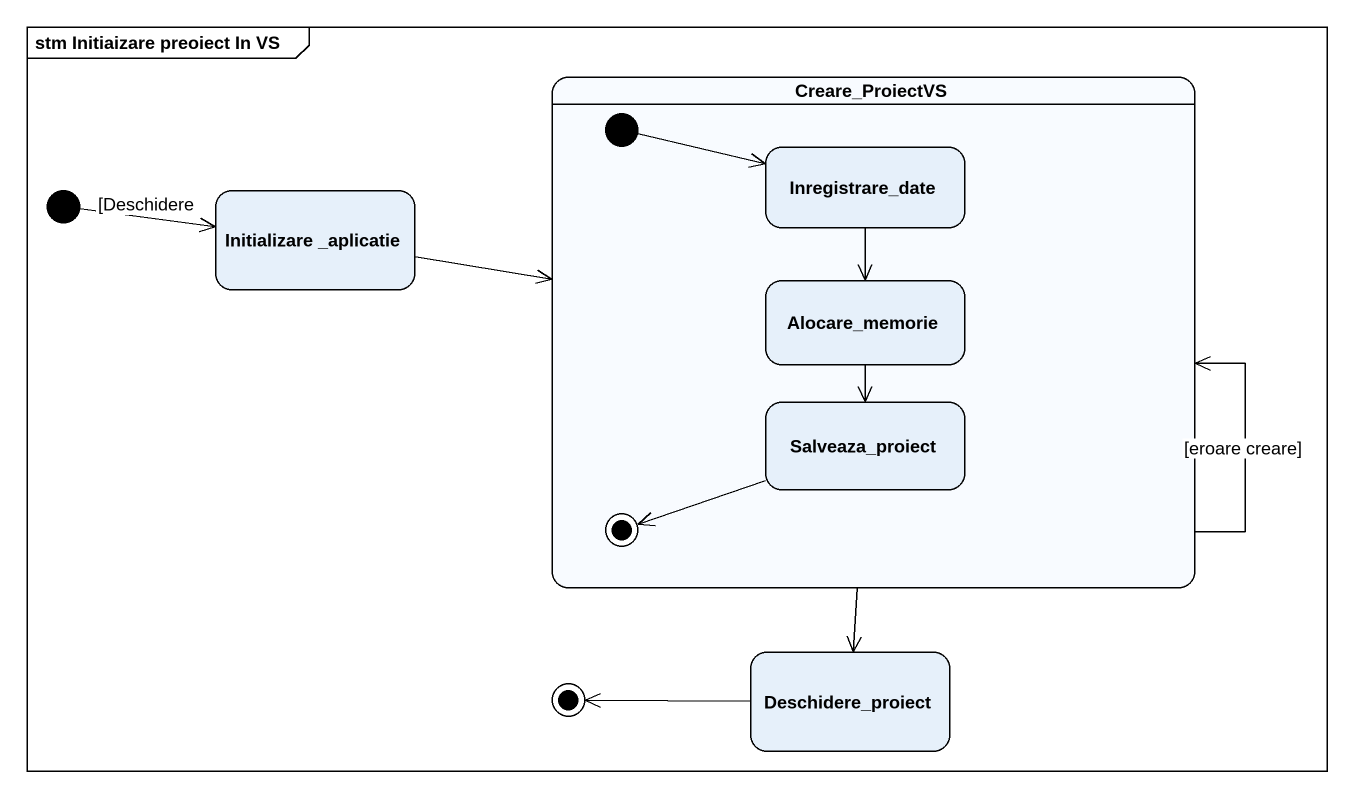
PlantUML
@startuml
mainframe stm Initiaizare preoiect In VS
hide empty description
state Creare_ProiectVS {
  state Inregistrare_date
  state Alocare_memorie
  state Salveaza_proiect
  [*] -right-> Inregistrare_date
  Salveaza_proiect -left-> [*]
}
state "Initializare _aplicatie" as Initializare_aplicatie
state Deschidere_proiect
[*] -right-> Initializare_aplicatie : [Deschidere
Creare_ProiectVS --> Creare_ProiectVS : [eroare creare]
Creare_ProiectVS --> Deschidere_proiect
Inregistrare_date --> Alocare_memorie
Initializare_aplicatie -right-> Creare_ProiectVS
Alocare_memorie --> Salveaza_proiect
Deschidere_proiect -left-> [*]
@enduml
